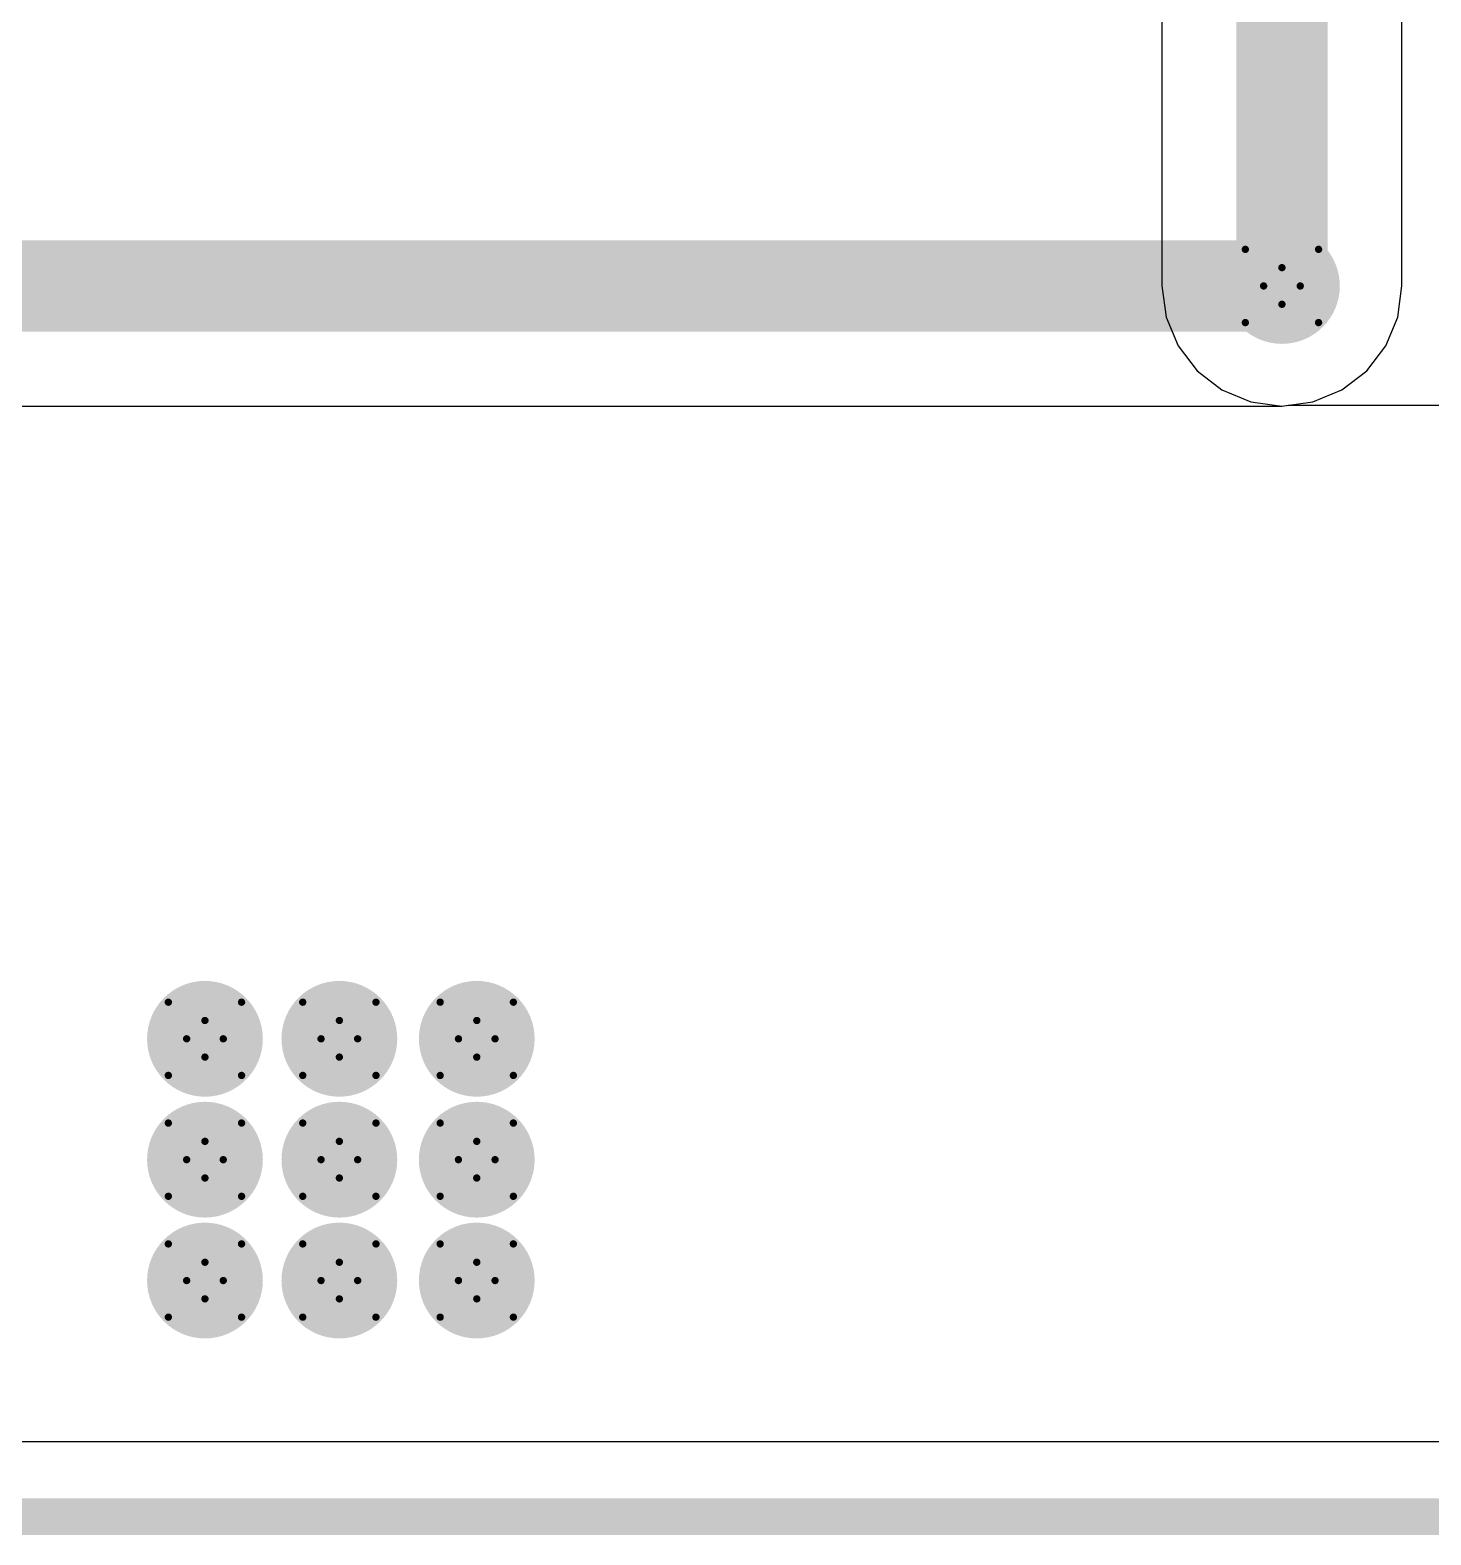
# Model space of a CAD drawing. Header units: inches. Extents: x 0 to 213, y 0 to 212.
# Drawn here: x 2.3801 to 2.7627, y -0.005 to 0.4059 of the extents above; entities that cross this region are included whole.
import ezdxf

# ---------------------------------------------------------------- set-up
doc = ezdxf.new("R2010")
doc.units = ezdxf.units.IN
doc.header["$MEASUREMENT"] = 0
for name, color, linetype in [('Board Outline', 216, 'Continuous'), ('Bottom Layer', 5, 'Continuous'), ('Bottom Solder', 6, 'Continuous'), ('Drill Drawing', 1, 'Continuous'), ('Top Layer', 1, 'Continuous'), ('Top Solder', 216, 'Continuous'), ('Via Holes', 16, 'Continuous')]:
    doc.layers.add(name, color=color, linetype=linetype)

msp = doc.modelspace()

# ---------------------------------------------------------------- hatches: boundary and pattern name
at = {"layer": 'Bottom Layer'}
h = msp.add_hatch(color=5, dxfattribs=at)
edge = h.paths.add_edge_path()
edge.add_arc((2.722, 0.336), 0.01181, 0, 360)
h = msp.add_hatch(color=5, dxfattribs=at)
edge = h.paths.add_edge_path()
edge.add_arc((2.42784, 0.13045), 0.01181, 0, 360)
h = msp.add_hatch(color=5, dxfattribs=at)
edge = h.paths.add_edge_path()
edge.add_arc((2.46455, 0.13045), 0.01181, 0, 360)
h = msp.add_hatch(color=5, dxfattribs=at)
edge = h.paths.add_edge_path()
edge.add_arc((2.50208, 0.13045), 0.01181, 0, 360)
h = msp.add_hatch(color=5, dxfattribs=at)
edge = h.paths.add_edge_path()
edge.add_arc((2.42784, 0.09745), 0.01181, 0, 360)
h = msp.add_hatch(color=5, dxfattribs=at)
edge = h.paths.add_edge_path()
edge.add_arc((2.46455, 0.09745), 0.01181, 0, 360)
h = msp.add_hatch(color=5, dxfattribs=at)
edge = h.paths.add_edge_path()
edge.add_arc((2.50208, 0.09745), 0.01181, 0, 360)
h = msp.add_hatch(color=5, dxfattribs=at)
edge = h.paths.add_edge_path()
edge.add_arc((2.42784, 0.06445), 0.01181, 0, 360)
h = msp.add_hatch(color=5, dxfattribs=at)
edge = h.paths.add_edge_path()
edge.add_arc((2.46455, 0.06445), 0.01181, 0, 360)
h = msp.add_hatch(color=5, dxfattribs=at)
edge = h.paths.add_edge_path()
edge.add_arc((2.50208, 0.06445), 0.01181, 0, 360)
at = {"layer": 'Bottom Solder'}
h = msp.add_hatch(color=6, dxfattribs=at)
edge = h.paths.add_edge_path()
edge.add_arc((2.722, 0.336), 0.01581, 0, 360)
h = msp.add_hatch(color=6, dxfattribs=at)
edge = h.paths.add_edge_path()
edge.add_arc((2.42784, 0.13045), 0.01581, 0, 360)
h = msp.add_hatch(color=6, dxfattribs=at)
edge = h.paths.add_edge_path()
edge.add_arc((2.46455, 0.13045), 0.01581, 0, 360)
h = msp.add_hatch(color=6, dxfattribs=at)
edge = h.paths.add_edge_path()
edge.add_arc((2.50208, 0.13045), 0.01581, 0, 360)
h = msp.add_hatch(color=6, dxfattribs=at)
edge = h.paths.add_edge_path()
edge.add_arc((2.42784, 0.09745), 0.01581, 0, 360)
h = msp.add_hatch(color=6, dxfattribs=at)
edge = h.paths.add_edge_path()
edge.add_arc((2.46455, 0.09745), 0.01581, 0, 360)
h = msp.add_hatch(color=6, dxfattribs=at)
edge = h.paths.add_edge_path()
edge.add_arc((2.50208, 0.09745), 0.01581, 0, 360)
h = msp.add_hatch(color=6, dxfattribs=at)
edge = h.paths.add_edge_path()
edge.add_arc((2.42784, 0.06445), 0.01581, 0, 360)
h = msp.add_hatch(color=6, dxfattribs=at)
edge = h.paths.add_edge_path()
edge.add_arc((2.46455, 0.06445), 0.01581, 0, 360)
h = msp.add_hatch(color=6, dxfattribs=at)
edge = h.paths.add_edge_path()
edge.add_arc((2.50208, 0.06445), 0.01581, 0, 360)
at = {"layer": 'Top Layer'}
h = msp.add_hatch(color=1, dxfattribs=at)
edge = h.paths.add_edge_path()
edge.add_arc((2.722, 0.336), 0.01181, 0, 360)
h = msp.add_hatch(color=1, dxfattribs=at)
edge = h.paths.add_edge_path()
edge.add_arc((2.42784, 0.13045), 0.01181, 0, 360)
h = msp.add_hatch(color=1, dxfattribs=at)
edge = h.paths.add_edge_path()
edge.add_arc((2.46455, 0.13045), 0.01181, 0, 360)
h = msp.add_hatch(color=1, dxfattribs=at)
edge = h.paths.add_edge_path()
edge.add_arc((2.50208, 0.13045), 0.01181, 0, 360)
h = msp.add_hatch(color=1, dxfattribs=at)
edge = h.paths.add_edge_path()
edge.add_arc((2.42784, 0.09745), 0.01181, 0, 360)
h = msp.add_hatch(color=1, dxfattribs=at)
edge = h.paths.add_edge_path()
edge.add_arc((2.46455, 0.09745), 0.01181, 0, 360)
h = msp.add_hatch(color=1, dxfattribs=at)
edge = h.paths.add_edge_path()
edge.add_arc((2.50208, 0.09745), 0.01181, 0, 360)
h = msp.add_hatch(color=1, dxfattribs=at)
edge = h.paths.add_edge_path()
edge.add_arc((2.42784, 0.06445), 0.01181, 0, 360)
h = msp.add_hatch(color=1, dxfattribs=at)
edge = h.paths.add_edge_path()
edge.add_arc((2.46455, 0.06445), 0.01181, 0, 360)
h = msp.add_hatch(color=1, dxfattribs=at)
edge = h.paths.add_edge_path()
edge.add_arc((2.50208, 0.06445), 0.01181, 0, 360)
at = {"layer": 'Top Solder'}
h = msp.add_hatch(color=216, dxfattribs=at)
edge = h.paths.add_edge_path()
edge.add_arc((2.722, 0.336), 0.01581, 0, 360)
h = msp.add_hatch(color=216, dxfattribs=at)
edge = h.paths.add_edge_path()
edge.add_arc((2.42784, 0.13045), 0.01581, 0, 360)
h = msp.add_hatch(color=216, dxfattribs=at)
edge = h.paths.add_edge_path()
edge.add_arc((2.46455, 0.13045), 0.01581, 0, 360)
h = msp.add_hatch(color=216, dxfattribs=at)
edge = h.paths.add_edge_path()
edge.add_arc((2.50208, 0.13045), 0.01581, 0, 360)
h = msp.add_hatch(color=216, dxfattribs=at)
edge = h.paths.add_edge_path()
edge.add_arc((2.42784, 0.09745), 0.01581, 0, 360)
h = msp.add_hatch(color=216, dxfattribs=at)
edge = h.paths.add_edge_path()
edge.add_arc((2.46455, 0.09745), 0.01581, 0, 360)
h = msp.add_hatch(color=216, dxfattribs=at)
edge = h.paths.add_edge_path()
edge.add_arc((2.50208, 0.09745), 0.01581, 0, 360)
h = msp.add_hatch(color=216, dxfattribs=at)
edge = h.paths.add_edge_path()
edge.add_arc((2.42784, 0.06445), 0.01581, 0, 360)
h = msp.add_hatch(color=216, dxfattribs=at)
edge = h.paths.add_edge_path()
edge.add_arc((2.46455, 0.06445), 0.01581, 0, 360)
h = msp.add_hatch(color=216, dxfattribs=at)
edge = h.paths.add_edge_path()
edge.add_arc((2.50208, 0.06445), 0.01581, 0, 360)
at = {"layer": 'Via Holes'}
h = msp.add_hatch(color=7, dxfattribs=at)
edge = h.paths.add_edge_path()
edge.add_arc((2.722, 0.336), 0.00591, 0, 360)
h = msp.add_hatch(color=7, dxfattribs=at)
edge = h.paths.add_edge_path()
edge.add_arc((2.42784, 0.13045), 0.00591, 0, 360)
h = msp.add_hatch(color=7, dxfattribs=at)
edge = h.paths.add_edge_path()
edge.add_arc((2.46455, 0.13045), 0.00591, 0, 360)
h = msp.add_hatch(color=7, dxfattribs=at)
edge = h.paths.add_edge_path()
edge.add_arc((2.50208, 0.13045), 0.00591, 0, 360)
h = msp.add_hatch(color=7, dxfattribs=at)
edge = h.paths.add_edge_path()
edge.add_arc((2.42784, 0.09745), 0.00591, 0, 360)
h = msp.add_hatch(color=7, dxfattribs=at)
edge = h.paths.add_edge_path()
edge.add_arc((2.46455, 0.09745), 0.00591, 0, 360)
h = msp.add_hatch(color=7, dxfattribs=at)
edge = h.paths.add_edge_path()
edge.add_arc((2.50208, 0.09745), 0.00591, 0, 360)
h = msp.add_hatch(color=7, dxfattribs=at)
edge = h.paths.add_edge_path()
edge.add_arc((2.42784, 0.06445), 0.00591, 0, 360)
h = msp.add_hatch(color=7, dxfattribs=at)
edge = h.paths.add_edge_path()
edge.add_arc((2.46455, 0.06445), 0.00591, 0, 360)
h = msp.add_hatch(color=7, dxfattribs=at)
edge = h.paths.add_edge_path()
edge.add_arc((2.50208, 0.06445), 0.00591, 0, 360)

# ---------------------------------------------------------------- linework, layer by layer
at = {"layer": 'Board Outline'}
msp.add_lwpolyline([(0, 0, 0.01, 0.01, 0), (3.00697, 0, 0.01, 0.01, 0)], format="xyseb", dxfattribs=at)
at = {"layer": 'Bottom Layer'}
for p, q in [((2.68922, 1.09836), (2.68922, 0.336)), ((2.75478, 0.336), (2.75478, 1.09941)), ((2.68922, 0.336), (2.69034, 0.32752)), ((2.75366, 0.32752), (2.75478, 0.336)), ((2.69034, 0.32752), (2.69361, 0.31961)), ((2.75039, 0.31961), (2.75366, 0.32752)), ((2.69361, 0.31961), (2.69882, 0.31282)), ((2.74518, 0.31282), (2.75039, 0.31961)), ((2.69882, 0.31282), (2.70561, 0.30761)), ((2.73839, 0.30761), (2.74518, 0.31282)), ((2.70561, 0.30761), (2.71352, 0.30434)), ((2.71352, 0.30434), (2.722, 0.30322)), ((2.722, 0.30322), (2.73048, 0.30434)), ((2.73048, 0.30434), (2.73839, 0.30761)), ((2.81667, 0.02039), (0.1903, 0.02039))]:
    msp.add_line(p, q, dxfattribs=at)
msp.add_lwpolyline([(2.722, 0.336, 0.025, 0.025, 0), (2.722, 1.09941, 0.025, 0.025, 0)], format="xyseb", dxfattribs=at)
msp.add_lwpolyline([(2.71575, 0.336, 0.0125, 0.0125, 1), (2.72825, 0.336, 0.0125, 0.0125, 1)], format="xyseb", close=True, dxfattribs=at)
at = {"layer": 'Drill Drawing'}
for points in [[(2.712, 0.346, 0.002, 0.002, 0), (2.722, 0.341, 0.002, 0.002, 0)], [(2.712, 0.346, 0.002, 0.002, 0), (2.717, 0.336, 0.002, 0.002, 0)], [(2.722, 0.341, 0.002, 0.002, 0), (2.732, 0.346, 0.002, 0.002, 0)], [(2.727, 0.336, 0.002, 0.002, 0), (2.732, 0.346, 0.002, 0.002, 0)], [(2.712, 0.326, 0.002, 0.002, 0), (2.717, 0.336, 0.002, 0.002, 0)], [(2.727, 0.336, 0.002, 0.002, 0), (2.732, 0.326, 0.002, 0.002, 0)], [(2.712, 0.326, 0.002, 0.002, 0), (2.722, 0.331, 0.002, 0.002, 0)], [(2.722, 0.331, 0.002, 0.002, 0), (2.732, 0.326, 0.002, 0.002, 0)], [(2.41784, 0.14045, 0.002, 0.002, 0), (2.42784, 0.13545, 0.002, 0.002, 0)], [(2.41784, 0.14045, 0.002, 0.002, 0), (2.42284, 0.13045, 0.002, 0.002, 0)], [(2.42784, 0.13545, 0.002, 0.002, 0), (2.43784, 0.14045, 0.002, 0.002, 0)], [(2.43284, 0.13045, 0.002, 0.002, 0), (2.43784, 0.14045, 0.002, 0.002, 0)], [(2.45455, 0.14045, 0.002, 0.002, 0), (2.46455, 0.13545, 0.002, 0.002, 0)], [(2.45455, 0.14045, 0.002, 0.002, 0), (2.45955, 0.13045, 0.002, 0.002, 0)], [(2.46455, 0.13545, 0.002, 0.002, 0), (2.47455, 0.14045, 0.002, 0.002, 0)], [(2.46955, 0.13045, 0.002, 0.002, 0), (2.47455, 0.14045, 0.002, 0.002, 0)], [(2.49208, 0.14045, 0.002, 0.002, 0), (2.50208, 0.13545, 0.002, 0.002, 0)], [(2.49208, 0.14045, 0.002, 0.002, 0), (2.49708, 0.13045, 0.002, 0.002, 0)], [(2.50208, 0.13545, 0.002, 0.002, 0), (2.51208, 0.14045, 0.002, 0.002, 0)], [(2.50708, 0.13045, 0.002, 0.002, 0), (2.51208, 0.14045, 0.002, 0.002, 0)], [(2.41784, 0.12045, 0.002, 0.002, 0), (2.42284, 0.13045, 0.002, 0.002, 0)], [(2.43284, 0.13045, 0.002, 0.002, 0), (2.43784, 0.12045, 0.002, 0.002, 0)], [(2.45455, 0.12045, 0.002, 0.002, 0), (2.45955, 0.13045, 0.002, 0.002, 0)], [(2.46955, 0.13045, 0.002, 0.002, 0), (2.47455, 0.12045, 0.002, 0.002, 0)], [(2.49208, 0.12045, 0.002, 0.002, 0), (2.49708, 0.13045, 0.002, 0.002, 0)], [(2.50708, 0.13045, 0.002, 0.002, 0), (2.51208, 0.12045, 0.002, 0.002, 0)], [(2.41784, 0.12045, 0.002, 0.002, 0), (2.42784, 0.12545, 0.002, 0.002, 0)], [(2.42784, 0.12545, 0.002, 0.002, 0), (2.43784, 0.12045, 0.002, 0.002, 0)], [(2.45455, 0.12045, 0.002, 0.002, 0), (2.46455, 0.12545, 0.002, 0.002, 0)], [(2.46455, 0.12545, 0.002, 0.002, 0), (2.47455, 0.12045, 0.002, 0.002, 0)], [(2.49208, 0.12045, 0.002, 0.002, 0), (2.50208, 0.12545, 0.002, 0.002, 0)], [(2.50208, 0.12545, 0.002, 0.002, 0), (2.51208, 0.12045, 0.002, 0.002, 0)], [(2.41784, 0.10745, 0.002, 0.002, 0), (2.42784, 0.10245, 0.002, 0.002, 0)], [(2.41784, 0.10745, 0.002, 0.002, 0), (2.42284, 0.09745, 0.002, 0.002, 0)], [(2.42784, 0.10245, 0.002, 0.002, 0), (2.43784, 0.10745, 0.002, 0.002, 0)], [(2.43284, 0.09745, 0.002, 0.002, 0), (2.43784, 0.10745, 0.002, 0.002, 0)], [(2.45455, 0.10745, 0.002, 0.002, 0), (2.46455, 0.10245, 0.002, 0.002, 0)], [(2.45455, 0.10745, 0.002, 0.002, 0), (2.45955, 0.09745, 0.002, 0.002, 0)], [(2.46455, 0.10245, 0.002, 0.002, 0), (2.47455, 0.10745, 0.002, 0.002, 0)], [(2.46955, 0.09745, 0.002, 0.002, 0), (2.47455, 0.10745, 0.002, 0.002, 0)], [(2.49208, 0.10745, 0.002, 0.002, 0), (2.50208, 0.10245, 0.002, 0.002, 0)], [(2.49208, 0.10745, 0.002, 0.002, 0), (2.49708, 0.09745, 0.002, 0.002, 0)], [(2.50208, 0.10245, 0.002, 0.002, 0), (2.51208, 0.10745, 0.002, 0.002, 0)], [(2.50708, 0.09745, 0.002, 0.002, 0), (2.51208, 0.10745, 0.002, 0.002, 0)], [(2.41784, 0.08745, 0.002, 0.002, 0), (2.42284, 0.09745, 0.002, 0.002, 0)], [(2.43284, 0.09745, 0.002, 0.002, 0), (2.43784, 0.08745, 0.002, 0.002, 0)], [(2.45455, 0.08745, 0.002, 0.002, 0), (2.45955, 0.09745, 0.002, 0.002, 0)], [(2.46955, 0.09745, 0.002, 0.002, 0), (2.47455, 0.08745, 0.002, 0.002, 0)], [(2.49208, 0.08745, 0.002, 0.002, 0), (2.49708, 0.09745, 0.002, 0.002, 0)], [(2.50708, 0.09745, 0.002, 0.002, 0), (2.51208, 0.08745, 0.002, 0.002, 0)], [(2.41784, 0.08745, 0.002, 0.002, 0), (2.42784, 0.09245, 0.002, 0.002, 0)], [(2.42784, 0.09245, 0.002, 0.002, 0), (2.43784, 0.08745, 0.002, 0.002, 0)], [(2.45455, 0.08745, 0.002, 0.002, 0), (2.46455, 0.09245, 0.002, 0.002, 0)], [(2.46455, 0.09245, 0.002, 0.002, 0), (2.47455, 0.08745, 0.002, 0.002, 0)], [(2.49208, 0.08745, 0.002, 0.002, 0), (2.50208, 0.09245, 0.002, 0.002, 0)], [(2.50208, 0.09245, 0.002, 0.002, 0), (2.51208, 0.08745, 0.002, 0.002, 0)], [(2.41784, 0.07445, 0.002, 0.002, 0), (2.42784, 0.06945, 0.002, 0.002, 0)], [(2.41784, 0.07445, 0.002, 0.002, 0), (2.42284, 0.06445, 0.002, 0.002, 0)], [(2.42784, 0.06945, 0.002, 0.002, 0), (2.43784, 0.07445, 0.002, 0.002, 0)], [(2.43284, 0.06445, 0.002, 0.002, 0), (2.43784, 0.07445, 0.002, 0.002, 0)], [(2.45455, 0.07445, 0.002, 0.002, 0), (2.46455, 0.06945, 0.002, 0.002, 0)], [(2.45455, 0.07445, 0.002, 0.002, 0), (2.45955, 0.06445, 0.002, 0.002, 0)], [(2.46455, 0.06945, 0.002, 0.002, 0), (2.47455, 0.07445, 0.002, 0.002, 0)], [(2.46955, 0.06445, 0.002, 0.002, 0), (2.47455, 0.07445, 0.002, 0.002, 0)], [(2.49208, 0.07445, 0.002, 0.002, 0), (2.50208, 0.06945, 0.002, 0.002, 0)], [(2.49208, 0.07445, 0.002, 0.002, 0), (2.49708, 0.06445, 0.002, 0.002, 0)], [(2.50208, 0.06945, 0.002, 0.002, 0), (2.51208, 0.07445, 0.002, 0.002, 0)], [(2.50708, 0.06445, 0.002, 0.002, 0), (2.51208, 0.07445, 0.002, 0.002, 0)], [(2.41784, 0.05445, 0.002, 0.002, 0), (2.42284, 0.06445, 0.002, 0.002, 0)], [(2.43284, 0.06445, 0.002, 0.002, 0), (2.43784, 0.05445, 0.002, 0.002, 0)], [(2.45455, 0.05445, 0.002, 0.002, 0), (2.45955, 0.06445, 0.002, 0.002, 0)], [(2.46955, 0.06445, 0.002, 0.002, 0), (2.47455, 0.05445, 0.002, 0.002, 0)], [(2.49208, 0.05445, 0.002, 0.002, 0), (2.49708, 0.06445, 0.002, 0.002, 0)], [(2.50708, 0.06445, 0.002, 0.002, 0), (2.51208, 0.05445, 0.002, 0.002, 0)], [(2.41784, 0.05445, 0.002, 0.002, 0), (2.42784, 0.05945, 0.002, 0.002, 0)], [(2.42784, 0.05945, 0.002, 0.002, 0), (2.43784, 0.05445, 0.002, 0.002, 0)], [(2.45455, 0.05445, 0.002, 0.002, 0), (2.46455, 0.05945, 0.002, 0.002, 0)], [(2.46455, 0.05945, 0.002, 0.002, 0), (2.47455, 0.05445, 0.002, 0.002, 0)], [(2.49208, 0.05445, 0.002, 0.002, 0), (2.50208, 0.05945, 0.002, 0.002, 0)], [(2.50208, 0.05945, 0.002, 0.002, 0), (2.51208, 0.05445, 0.002, 0.002, 0)]]:
    msp.add_lwpolyline(points, format="xyseb", dxfattribs=at)
for points in [[(2.7115, 0.346, 0.001, 0.001, 1), (2.7125, 0.346, 0.001, 0.001, 1)], [(2.7115, 0.346, 0.001, 0.001, 1), (2.7125, 0.346, 0.001, 0.001, 1)], [(2.7315, 0.346, 0.001, 0.001, 1), (2.7325, 0.346, 0.001, 0.001, 1)], [(2.7315, 0.346, 0.001, 0.001, 1), (2.7325, 0.346, 0.001, 0.001, 1)], [(2.7215, 0.341, 0.001, 0.001, 1), (2.7225, 0.341, 0.001, 0.001, 1)], [(2.7215, 0.341, 0.001, 0.001, 1), (2.7225, 0.341, 0.001, 0.001, 1)], [(2.7165, 0.336, 0.001, 0.001, 1), (2.7175, 0.336, 0.001, 0.001, 1)], [(2.7165, 0.336, 0.001, 0.001, 1), (2.7175, 0.336, 0.001, 0.001, 1)], [(2.7265, 0.336, 0.001, 0.001, 1), (2.7275, 0.336, 0.001, 0.001, 1)], [(2.7265, 0.336, 0.001, 0.001, 1), (2.7275, 0.336, 0.001, 0.001, 1)], [(2.7215, 0.331, 0.001, 0.001, 1), (2.7225, 0.331, 0.001, 0.001, 1)], [(2.7215, 0.331, 0.001, 0.001, 1), (2.7225, 0.331, 0.001, 0.001, 1)], [(2.7115, 0.326, 0.001, 0.001, 1), (2.7125, 0.326, 0.001, 0.001, 1)], [(2.7115, 0.326, 0.001, 0.001, 1), (2.7125, 0.326, 0.001, 0.001, 1)], [(2.7315, 0.326, 0.001, 0.001, 1), (2.7325, 0.326, 0.001, 0.001, 1)], [(2.7315, 0.326, 0.001, 0.001, 1), (2.7325, 0.326, 0.001, 0.001, 1)], [(2.41734, 0.14045, 0.001, 0.001, 1), (2.41834, 0.14045, 0.001, 0.001, 1)], [(2.41734, 0.14045, 0.001, 0.001, 1), (2.41834, 0.14045, 0.001, 0.001, 1)], [(2.43734, 0.14045, 0.001, 0.001, 1), (2.43834, 0.14045, 0.001, 0.001, 1)], [(2.43734, 0.14045, 0.001, 0.001, 1), (2.43834, 0.14045, 0.001, 0.001, 1)], [(2.45405, 0.14045, 0.001, 0.001, 1), (2.45505, 0.14045, 0.001, 0.001, 1)], [(2.45405, 0.14045, 0.001, 0.001, 1), (2.45505, 0.14045, 0.001, 0.001, 1)], [(2.47405, 0.14045, 0.001, 0.001, 1), (2.47505, 0.14045, 0.001, 0.001, 1)], [(2.47405, 0.14045, 0.001, 0.001, 1), (2.47505, 0.14045, 0.001, 0.001, 1)], [(2.49158, 0.14045, 0.001, 0.001, 1), (2.49258, 0.14045, 0.001, 0.001, 1)], [(2.49158, 0.14045, 0.001, 0.001, 1), (2.49258, 0.14045, 0.001, 0.001, 1)], [(2.51158, 0.14045, 0.001, 0.001, 1), (2.51258, 0.14045, 0.001, 0.001, 1)], [(2.51158, 0.14045, 0.001, 0.001, 1), (2.51258, 0.14045, 0.001, 0.001, 1)], [(2.42734, 0.13545, 0.001, 0.001, 1), (2.42834, 0.13545, 0.001, 0.001, 1)], [(2.42734, 0.13545, 0.001, 0.001, 1), (2.42834, 0.13545, 0.001, 0.001, 1)], [(2.46405, 0.13545, 0.001, 0.001, 1), (2.46505, 0.13545, 0.001, 0.001, 1)], [(2.46405, 0.13545, 0.001, 0.001, 1), (2.46505, 0.13545, 0.001, 0.001, 1)], [(2.50158, 0.13545, 0.001, 0.001, 1), (2.50258, 0.13545, 0.001, 0.001, 1)], [(2.50158, 0.13545, 0.001, 0.001, 1), (2.50258, 0.13545, 0.001, 0.001, 1)], [(2.42234, 0.13045, 0.001, 0.001, 1), (2.42334, 0.13045, 0.001, 0.001, 1)], [(2.42234, 0.13045, 0.001, 0.001, 1), (2.42334, 0.13045, 0.001, 0.001, 1)], [(2.43234, 0.13045, 0.001, 0.001, 1), (2.43334, 0.13045, 0.001, 0.001, 1)], [(2.43234, 0.13045, 0.001, 0.001, 1), (2.43334, 0.13045, 0.001, 0.001, 1)], [(2.45905, 0.13045, 0.001, 0.001, 1), (2.46005, 0.13045, 0.001, 0.001, 1)], [(2.45905, 0.13045, 0.001, 0.001, 1), (2.46005, 0.13045, 0.001, 0.001, 1)], [(2.46905, 0.13045, 0.001, 0.001, 1), (2.47005, 0.13045, 0.001, 0.001, 1)], [(2.46905, 0.13045, 0.001, 0.001, 1), (2.47005, 0.13045, 0.001, 0.001, 1)], [(2.49658, 0.13045, 0.001, 0.001, 1), (2.49758, 0.13045, 0.001, 0.001, 1)], [(2.49658, 0.13045, 0.001, 0.001, 1), (2.49758, 0.13045, 0.001, 0.001, 1)], [(2.50658, 0.13045, 0.001, 0.001, 1), (2.50758, 0.13045, 0.001, 0.001, 1)], [(2.50658, 0.13045, 0.001, 0.001, 1), (2.50758, 0.13045, 0.001, 0.001, 1)], [(2.42734, 0.12545, 0.001, 0.001, 1), (2.42834, 0.12545, 0.001, 0.001, 1)], [(2.42734, 0.12545, 0.001, 0.001, 1), (2.42834, 0.12545, 0.001, 0.001, 1)], [(2.46405, 0.12545, 0.001, 0.001, 1), (2.46505, 0.12545, 0.001, 0.001, 1)], [(2.46405, 0.12545, 0.001, 0.001, 1), (2.46505, 0.12545, 0.001, 0.001, 1)], [(2.50158, 0.12545, 0.001, 0.001, 1), (2.50258, 0.12545, 0.001, 0.001, 1)], [(2.50158, 0.12545, 0.001, 0.001, 1), (2.50258, 0.12545, 0.001, 0.001, 1)], [(2.41734, 0.12045, 0.001, 0.001, 1), (2.41834, 0.12045, 0.001, 0.001, 1)], [(2.41734, 0.12045, 0.001, 0.001, 1), (2.41834, 0.12045, 0.001, 0.001, 1)], [(2.43734, 0.12045, 0.001, 0.001, 1), (2.43834, 0.12045, 0.001, 0.001, 1)], [(2.43734, 0.12045, 0.001, 0.001, 1), (2.43834, 0.12045, 0.001, 0.001, 1)], [(2.45405, 0.12045, 0.001, 0.001, 1), (2.45505, 0.12045, 0.001, 0.001, 1)], [(2.45405, 0.12045, 0.001, 0.001, 1), (2.45505, 0.12045, 0.001, 0.001, 1)], [(2.47405, 0.12045, 0.001, 0.001, 1), (2.47505, 0.12045, 0.001, 0.001, 1)], [(2.47405, 0.12045, 0.001, 0.001, 1), (2.47505, 0.12045, 0.001, 0.001, 1)], [(2.49158, 0.12045, 0.001, 0.001, 1), (2.49258, 0.12045, 0.001, 0.001, 1)], [(2.49158, 0.12045, 0.001, 0.001, 1), (2.49258, 0.12045, 0.001, 0.001, 1)], [(2.51158, 0.12045, 0.001, 0.001, 1), (2.51258, 0.12045, 0.001, 0.001, 1)], [(2.51158, 0.12045, 0.001, 0.001, 1), (2.51258, 0.12045, 0.001, 0.001, 1)], [(2.41734, 0.10745, 0.001, 0.001, 1), (2.41834, 0.10745, 0.001, 0.001, 1)], [(2.41734, 0.10745, 0.001, 0.001, 1), (2.41834, 0.10745, 0.001, 0.001, 1)], [(2.43734, 0.10745, 0.001, 0.001, 1), (2.43834, 0.10745, 0.001, 0.001, 1)], [(2.43734, 0.10745, 0.001, 0.001, 1), (2.43834, 0.10745, 0.001, 0.001, 1)], [(2.45405, 0.10745, 0.001, 0.001, 1), (2.45505, 0.10745, 0.001, 0.001, 1)], [(2.45405, 0.10745, 0.001, 0.001, 1), (2.45505, 0.10745, 0.001, 0.001, 1)], [(2.47405, 0.10745, 0.001, 0.001, 1), (2.47505, 0.10745, 0.001, 0.001, 1)], [(2.47405, 0.10745, 0.001, 0.001, 1), (2.47505, 0.10745, 0.001, 0.001, 1)], [(2.49158, 0.10745, 0.001, 0.001, 1), (2.49258, 0.10745, 0.001, 0.001, 1)], [(2.49158, 0.10745, 0.001, 0.001, 1), (2.49258, 0.10745, 0.001, 0.001, 1)], [(2.51158, 0.10745, 0.001, 0.001, 1), (2.51258, 0.10745, 0.001, 0.001, 1)], [(2.51158, 0.10745, 0.001, 0.001, 1), (2.51258, 0.10745, 0.001, 0.001, 1)], [(2.42734, 0.10245, 0.001, 0.001, 1), (2.42834, 0.10245, 0.001, 0.001, 1)], [(2.42734, 0.10245, 0.001, 0.001, 1), (2.42834, 0.10245, 0.001, 0.001, 1)], [(2.46405, 0.10245, 0.001, 0.001, 1), (2.46505, 0.10245, 0.001, 0.001, 1)], [(2.46405, 0.10245, 0.001, 0.001, 1), (2.46505, 0.10245, 0.001, 0.001, 1)], [(2.50158, 0.10245, 0.001, 0.001, 1), (2.50258, 0.10245, 0.001, 0.001, 1)], [(2.50158, 0.10245, 0.001, 0.001, 1), (2.50258, 0.10245, 0.001, 0.001, 1)], [(2.42234, 0.09745, 0.001, 0.001, 1), (2.42334, 0.09745, 0.001, 0.001, 1)], [(2.42234, 0.09745, 0.001, 0.001, 1), (2.42334, 0.09745, 0.001, 0.001, 1)], [(2.43234, 0.09745, 0.001, 0.001, 1), (2.43334, 0.09745, 0.001, 0.001, 1)], [(2.43234, 0.09745, 0.001, 0.001, 1), (2.43334, 0.09745, 0.001, 0.001, 1)], [(2.45905, 0.09745, 0.001, 0.001, 1), (2.46005, 0.09745, 0.001, 0.001, 1)], [(2.45905, 0.09745, 0.001, 0.001, 1), (2.46005, 0.09745, 0.001, 0.001, 1)], [(2.46905, 0.09745, 0.001, 0.001, 1), (2.47005, 0.09745, 0.001, 0.001, 1)], [(2.46905, 0.09745, 0.001, 0.001, 1), (2.47005, 0.09745, 0.001, 0.001, 1)], [(2.49658, 0.09745, 0.001, 0.001, 1), (2.49758, 0.09745, 0.001, 0.001, 1)], [(2.49658, 0.09745, 0.001, 0.001, 1), (2.49758, 0.09745, 0.001, 0.001, 1)], [(2.50658, 0.09745, 0.001, 0.001, 1), (2.50758, 0.09745, 0.001, 0.001, 1)], [(2.50658, 0.09745, 0.001, 0.001, 1), (2.50758, 0.09745, 0.001, 0.001, 1)], [(2.42734, 0.09245, 0.001, 0.001, 1), (2.42834, 0.09245, 0.001, 0.001, 1)], [(2.42734, 0.09245, 0.001, 0.001, 1), (2.42834, 0.09245, 0.001, 0.001, 1)], [(2.46405, 0.09245, 0.001, 0.001, 1), (2.46505, 0.09245, 0.001, 0.001, 1)], [(2.46405, 0.09245, 0.001, 0.001, 1), (2.46505, 0.09245, 0.001, 0.001, 1)], [(2.50158, 0.09245, 0.001, 0.001, 1), (2.50258, 0.09245, 0.001, 0.001, 1)], [(2.50158, 0.09245, 0.001, 0.001, 1), (2.50258, 0.09245, 0.001, 0.001, 1)], [(2.41734, 0.08745, 0.001, 0.001, 1), (2.41834, 0.08745, 0.001, 0.001, 1)], [(2.41734, 0.08745, 0.001, 0.001, 1), (2.41834, 0.08745, 0.001, 0.001, 1)], [(2.43734, 0.08745, 0.001, 0.001, 1), (2.43834, 0.08745, 0.001, 0.001, 1)], [(2.43734, 0.08745, 0.001, 0.001, 1), (2.43834, 0.08745, 0.001, 0.001, 1)], [(2.45405, 0.08745, 0.001, 0.001, 1), (2.45505, 0.08745, 0.001, 0.001, 1)], [(2.45405, 0.08745, 0.001, 0.001, 1), (2.45505, 0.08745, 0.001, 0.001, 1)], [(2.47405, 0.08745, 0.001, 0.001, 1), (2.47505, 0.08745, 0.001, 0.001, 1)], [(2.47405, 0.08745, 0.001, 0.001, 1), (2.47505, 0.08745, 0.001, 0.001, 1)], [(2.49158, 0.08745, 0.001, 0.001, 1), (2.49258, 0.08745, 0.001, 0.001, 1)], [(2.49158, 0.08745, 0.001, 0.001, 1), (2.49258, 0.08745, 0.001, 0.001, 1)], [(2.51158, 0.08745, 0.001, 0.001, 1), (2.51258, 0.08745, 0.001, 0.001, 1)], [(2.51158, 0.08745, 0.001, 0.001, 1), (2.51258, 0.08745, 0.001, 0.001, 1)], [(2.41734, 0.07445, 0.001, 0.001, 1), (2.41834, 0.07445, 0.001, 0.001, 1)], [(2.41734, 0.07445, 0.001, 0.001, 1), (2.41834, 0.07445, 0.001, 0.001, 1)], [(2.43734, 0.07445, 0.001, 0.001, 1), (2.43834, 0.07445, 0.001, 0.001, 1)], [(2.43734, 0.07445, 0.001, 0.001, 1), (2.43834, 0.07445, 0.001, 0.001, 1)], [(2.45405, 0.07445, 0.001, 0.001, 1), (2.45505, 0.07445, 0.001, 0.001, 1)], [(2.45405, 0.07445, 0.001, 0.001, 1), (2.45505, 0.07445, 0.001, 0.001, 1)], [(2.47405, 0.07445, 0.001, 0.001, 1), (2.47505, 0.07445, 0.001, 0.001, 1)], [(2.47405, 0.07445, 0.001, 0.001, 1), (2.47505, 0.07445, 0.001, 0.001, 1)], [(2.49158, 0.07445, 0.001, 0.001, 1), (2.49258, 0.07445, 0.001, 0.001, 1)], [(2.49158, 0.07445, 0.001, 0.001, 1), (2.49258, 0.07445, 0.001, 0.001, 1)], [(2.51158, 0.07445, 0.001, 0.001, 1), (2.51258, 0.07445, 0.001, 0.001, 1)], [(2.51158, 0.07445, 0.001, 0.001, 1), (2.51258, 0.07445, 0.001, 0.001, 1)], [(2.42734, 0.06945, 0.001, 0.001, 1), (2.42834, 0.06945, 0.001, 0.001, 1)], [(2.42734, 0.06945, 0.001, 0.001, 1), (2.42834, 0.06945, 0.001, 0.001, 1)], [(2.46405, 0.06945, 0.001, 0.001, 1), (2.46505, 0.06945, 0.001, 0.001, 1)], [(2.46405, 0.06945, 0.001, 0.001, 1), (2.46505, 0.06945, 0.001, 0.001, 1)], [(2.50158, 0.06945, 0.001, 0.001, 1), (2.50258, 0.06945, 0.001, 0.001, 1)], [(2.50158, 0.06945, 0.001, 0.001, 1), (2.50258, 0.06945, 0.001, 0.001, 1)], [(2.42234, 0.06445, 0.001, 0.001, 1), (2.42334, 0.06445, 0.001, 0.001, 1)], [(2.42234, 0.06445, 0.001, 0.001, 1), (2.42334, 0.06445, 0.001, 0.001, 1)], [(2.43234, 0.06445, 0.001, 0.001, 1), (2.43334, 0.06445, 0.001, 0.001, 1)], [(2.43234, 0.06445, 0.001, 0.001, 1), (2.43334, 0.06445, 0.001, 0.001, 1)], [(2.45905, 0.06445, 0.001, 0.001, 1), (2.46005, 0.06445, 0.001, 0.001, 1)], [(2.45905, 0.06445, 0.001, 0.001, 1), (2.46005, 0.06445, 0.001, 0.001, 1)], [(2.46905, 0.06445, 0.001, 0.001, 1), (2.47005, 0.06445, 0.001, 0.001, 1)], [(2.46905, 0.06445, 0.001, 0.001, 1), (2.47005, 0.06445, 0.001, 0.001, 1)], [(2.49658, 0.06445, 0.001, 0.001, 1), (2.49758, 0.06445, 0.001, 0.001, 1)], [(2.49658, 0.06445, 0.001, 0.001, 1), (2.49758, 0.06445, 0.001, 0.001, 1)], [(2.50658, 0.06445, 0.001, 0.001, 1), (2.50758, 0.06445, 0.001, 0.001, 1)], [(2.50658, 0.06445, 0.001, 0.001, 1), (2.50758, 0.06445, 0.001, 0.001, 1)], [(2.42734, 0.05945, 0.001, 0.001, 1), (2.42834, 0.05945, 0.001, 0.001, 1)], [(2.42734, 0.05945, 0.001, 0.001, 1), (2.42834, 0.05945, 0.001, 0.001, 1)], [(2.46405, 0.05945, 0.001, 0.001, 1), (2.46505, 0.05945, 0.001, 0.001, 1)], [(2.46405, 0.05945, 0.001, 0.001, 1), (2.46505, 0.05945, 0.001, 0.001, 1)], [(2.50158, 0.05945, 0.001, 0.001, 1), (2.50258, 0.05945, 0.001, 0.001, 1)], [(2.50158, 0.05945, 0.001, 0.001, 1), (2.50258, 0.05945, 0.001, 0.001, 1)], [(2.41734, 0.05445, 0.001, 0.001, 1), (2.41834, 0.05445, 0.001, 0.001, 1)], [(2.41734, 0.05445, 0.001, 0.001, 1), (2.41834, 0.05445, 0.001, 0.001, 1)], [(2.43734, 0.05445, 0.001, 0.001, 1), (2.43834, 0.05445, 0.001, 0.001, 1)], [(2.43734, 0.05445, 0.001, 0.001, 1), (2.43834, 0.05445, 0.001, 0.001, 1)], [(2.45405, 0.05445, 0.001, 0.001, 1), (2.45505, 0.05445, 0.001, 0.001, 1)], [(2.45405, 0.05445, 0.001, 0.001, 1), (2.45505, 0.05445, 0.001, 0.001, 1)], [(2.47405, 0.05445, 0.001, 0.001, 1), (2.47505, 0.05445, 0.001, 0.001, 1)], [(2.47405, 0.05445, 0.001, 0.001, 1), (2.47505, 0.05445, 0.001, 0.001, 1)], [(2.49158, 0.05445, 0.001, 0.001, 1), (2.49258, 0.05445, 0.001, 0.001, 1)], [(2.49158, 0.05445, 0.001, 0.001, 1), (2.49258, 0.05445, 0.001, 0.001, 1)], [(2.51158, 0.05445, 0.001, 0.001, 1), (2.51258, 0.05445, 0.001, 0.001, 1)], [(2.51158, 0.05445, 0.001, 0.001, 1), (2.51258, 0.05445, 0.001, 0.001, 1)]]:
    msp.add_lwpolyline(points, format="xyseb", close=True, dxfattribs=at)
at = {"layer": 'Top Layer'}
for p, q in [((2.16869, 0.30322), (2.722, 0.30322)), ((2.722, 0.30322), (2.72374, 0.30345)), ((2.72374, 0.30345), (2.98658, 0.30345)), ((2.81667, 0.02039), (0.1903, 0.02039))]:
    msp.add_line(p, q, dxfattribs=at)
msp.add_lwpolyline([(2.13491, 0.336, 0.025, 0.025, 0), (2.722, 0.336, 0.025, 0.025, 0)], format="xyseb", dxfattribs=at)
msp.add_lwpolyline([(2.71575, 0.336, 0.0125, 0.0125, 1), (2.72825, 0.336, 0.0125, 0.0125, 1)], format="xyseb", close=True, dxfattribs=at)

doc.saveas('drawing.dxf')
